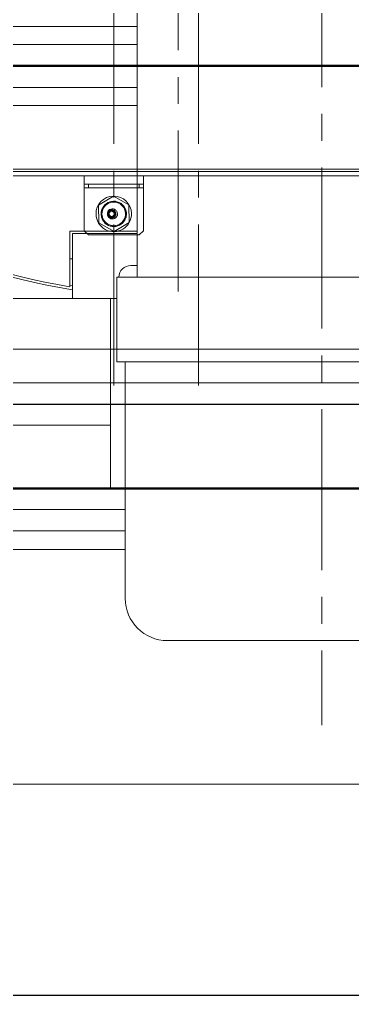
# Model space of a CAD drawing. Header units: millimetres. Extents: x 163705 to 1616509, y 81827 to 302547.
# Drawn here: x 215566 to 215960, y 142460 to 143615 of the extents above; entities that cross this region are included whole.
import ezdxf

# ---------------------------------------------------------------- set-up
doc = ezdxf.new("R2010")
doc.units = ezdxf.units.MM
doc.header["$LTSCALE"] = 10
doc.linetypes.add('CENTER2', pattern=[28.575, 19.05, -3.175, 3.175, -3.175])
for name, color, linetype, lineweight in [('1-中心线', 1, 'CENTER2', 0), ('1-护栏', 4, 'Continuous', 18), ('1-设备轮廓', 2, 'Continuous', 18)]:
    doc.layers.add(name, color=color, linetype=linetype, lineweight=lineweight)

# ---------------------------------------------------------------- blocks, each defined once
blk = doc.blocks.new('G$CB724F952')
blk.add_lwpolyline([(3, 3), (3, 1753), (1753, 1753), (1753, 3)], close=True)
blk.add_lwpolyline([(1653, 43), (103, 43)])
at = {"layer": '1-中心线'}
blk.add_line((878, 0), (878, 1756), dxfattribs=at)
blk = doc.blocks.new('G$C3B61D3F5')
for p, q in [((1011, 75), (2611, 75)), ((1014, 78), (2608, 78)), ((2121, 70), (1501, 70)), ((1776, 70), (1776, 60)), ((1846, 70), (1846, 60)), ((1776, 56), (1776, 60)), ((1776, 60), (1781, 60)), ((1781, 60), (1781, 56)), ((1841, 60), (1781, 60)), ((1841, 56), (1841, 60)), ((1841, 60), (1846, 60)), ((1846, 60), (1846, 56)), ((1781, 56), (1776, 56)), ((1776, 55), (1776, 56)), ((1776, 5), (1776, 55)), ((1841, 56), (1781, 56)), ((1846, 56), (1841, 56)), ((1846, 55), (1846, 56)), ((1846, 5), (1846, 55)), ((1792.8, 35.1), (1810.6, 45.8)), ((1793.2, 14.3), (1792.8, 35.1)), ((1810.6, 45.8), (1828.8, 35.7)), ((1828.8, 35.7), (1829.2, 14.9)), ((1796.9, 30.2), (1797, 25.9)), ((1797.1, 23.6), (1797.1, 19.2)), ((1798, 30.2), (1798, 30.3)), ((1798, 30.3), (1798, 30.3)), ((1811.9, 30.4), (1811.9, 28.6)), ((1823.8, 30.7), (1823.8, 30.7)), ((1823.8, 30.7), (1823.8, 30.7)), ((1824.9, 26.4), (1824.9, 30.8)), ((1825.1, 19.8), (1825, 24.1)), ((1811.4, 4.2), (1793.2, 14.3)), ((1798.2, 19.3), (1798.2, 19.3)), ((1798.2, 19.3), (1798.2, 19.3)), ((1829.2, 14.9), (1811.4, 4.2)), ((1812.1, 21.4), (1812.1, 19.6)), ((1824, 19.8), (1824, 19.7)), ((1824, 19.7), (1824, 19.7)), ((1776, 5), (1781, 0)), ((1841, 0), (1781, 0)), ((1841, 0), (1846, 5))]:
    blk.add_line(p, q)
for centre, radius, start, end in [((1811, 25), 21, 1.053, 181.053), ((1811, 25), 15, 22.5632, 159.5428), ((1811, 25), 14, 1.053, 181.053), ((1811, 25), 14, 24.1418, 157.9642), ((1811, 25), 21, 181.053, 1.053), ((1811, 25), 15, 159.5428, 181.053), ((1811, 25), 15, 181.053, 202.5632), ((1811, 25), 14, 181.053, 1.053), ((1809.4, 25), 6, 65.3737, 181.053), ((1809.4, 25), 6, 181.053, 296.7323), ((1808.5, 25), 5, 46.626, 181.053), ((1808.5, 25), 5, 181.053, 315.48), ((1808.5, 25), 4, 1.053, 181.053), ((1808.5, 25), 4, 181.053, 1.053), ((1808.5, 25), 3, 1.053, 181.053), ((1808.5, 25), 3, 181.053, 1.053), ((1808.5, 25), 5, 1.053, 46.626), ((1808.5, 25), 5, 315.48, 1.053), ((1808.5, 25), 6.8, 1.053, 26.5274), ((1809.4, 25), 6, 1.053, 30.2264), ((1808.5, 25), 6.8, 335.5786, 1.053), ((1809.4, 25), 6, 331.8796, 1.053), ((1811, 25), 15, 1.053, 22.5632), ((1811, 25), 15, 339.5428, 1.053), ((1811, 25), 15, 202.5632, 339.5428), ((1811, 25), 14, 204.1418, 337.9642)]:
    blk.add_arc(centre, radius, start, end)
for points, knots in [([(1811.9, 30.4), (1812.5, 30.1), (1813.5, 29.5), (1814.2, 28.5), (1814.6, 28)], [0, 0, 0, 0, 0.519038, 1, 1, 1, 1]), ([(1814.7, 22.1), (1814.4, 21.6), (1813.7, 20.6), (1812.6, 19.9), (1812.1, 19.6)], [0, 0, 0, 0, 0.480962, 1, 1, 1, 1])]:
    blk.add_open_spline(points, degree=3, knots=knots)
blk = doc.blocks.new('A$C2f6614b9')
at = {"layer": '1-护栏'}
blk.add_lwpolyline([(0, 450), (17263.8, 450), (17263.8, 7650), (0, 7650)], close=True, dxfattribs=at)
at = {"layer": '1-设备轮廓', "lineweight": 50, "ltscale": 5}
blk.add_line((16925, 950), (1300, 950), dxfattribs=at)
at = {"layer": '1-设备轮廓'}
for name, p in [('G$CB724F952', (14672, 572)), ('G$C3B61D3F5', (13739, 750))]:
    blk.add_blockref(name, p, dxfattribs=at)
blk = doc.blocks.new('SW_CENTERMARKSYMBOL_0')
at = {"lineweight": 18}
blk.add_line((0, -5), (0, -774.5), dxfattribs=at)
blk = doc.blocks.new('G$CE9C43516')
for p, q in [((1322.5, 2030), (1322.5, 530)), ((1322.5, 826.8), (660.1, 826.8)), ((1322.5, 805.4), (591.3, 805.4)), ((1322.5, 754.6), (642.1, 754.6)), ((1322.5, 733.2), (663.5, 733.2)), ((1322.5, 584.7), (1243, 584.7)), ((1243, 518.7), (1243, 584.7)), ((1246, 581.7), (1322.5, 581.7)), ((1246, 581.7), (1246, 505)), ((1243, 551.7), (1246, 551.7)), ((1322.5, 544), (1315, 544)), ((1246, 520.2), (1243, 520.7)), ((1298.5, 530), (1298.5, 430)), ((1298.5, 530), (1783.5, 530)), ((1291, 505), (421, 505)), ((1291, 505), (1298.5, 505)), ((1291, 280), (1291, 505)), ((1298.5, 430), (1783.5, 430)), ((1308.5, 430), (1308.5, 150)), ((1291, 405), (421, 405)), ((421, 355), (1291, 355)), ((1308.5, 280), (1291, 280)), ((326, 255), (1308.5, 255)), ((1308.5, 230), (411, 230)), ((1308.5, 208), (241, 208)), ((1358.5, 100), (1723.5, 100))]:
    blk.add_line(p, q)
for centre, radius, start, end in [((1371, 1280), 775, 224.877, 260.7182), ((1371, 1280), 772, 225.0991, 260.4561), ((1315, 530), 14, 90, 180), ((1358.5, 150), 50, 180, 270)]:
    blk.add_arc(centre, radius, start, end)
at = {"layer": '1-中心线'}
blk.add_line((1541, 2660), (1541, 0), dxfattribs=at)
at = {"layer": '1-中心线', "lineweight": 0}
blk.add_blockref('SW_CENTERMARKSYMBOL_0', (1371, 1280), dxfattribs=at)
blk = doc.blocks.new('A$C7121566b')
blk.add_lwpolyline([(4649.7, 2600.1), (6924.7, 2600.1), (6924.7, 9600.1), (4649.7, 9600.1)], close=True)
at = {"layer": '1-中心线'}
blk.add_line((0, 2500.1), (52009.9, 2500.1), dxfattribs=at)
at = {"layer": '1-护栏'}
blk.add_lwpolyline([(10999.7, 10050.1), (4199.7, 10050.1), (4199.7, 2150.1), (10999.7, 2150.1)], dxfattribs=at)
at = {"layer": '1-设备轮廓', "lineweight": 50, "ltscale": 5}
blk.add_lwpolyline([(4499.7, 2500.1), (47799.6, 2500.1)], dxfattribs=at)
at = {"layer": '1-设备轮廓'}
for name, p in [('G$CE9C43516', (4454.7, 2220.1)), ('G$CB724F952', (4971.7, 2622.1))]:
    blk.add_blockref(name, p, dxfattribs=at)

msp = doc.modelspace()

# ---------------------------------------------------------------- linework, layer by layer
msp.add_lwpolyline([(213827.833, 142459.632), (213827.833, 150859.632), (217527.839, 150859.632), (217527.839, 142459.632)], close=True)
at = {"layer": '1-中心线'}
msp.add_line((183311.682, 143059.632), (261938.108, 143059.632), dxfattribs=at)

# ---------------------------------------------------------------- block references
for name, p in [('A$C7121566b', (209928.183, 140559.499)), ('A$C2f6614b9', (200127.833, 142609.632))]:
    msp.add_blockref(name, p)

doc.saveas('drawing.dxf')
